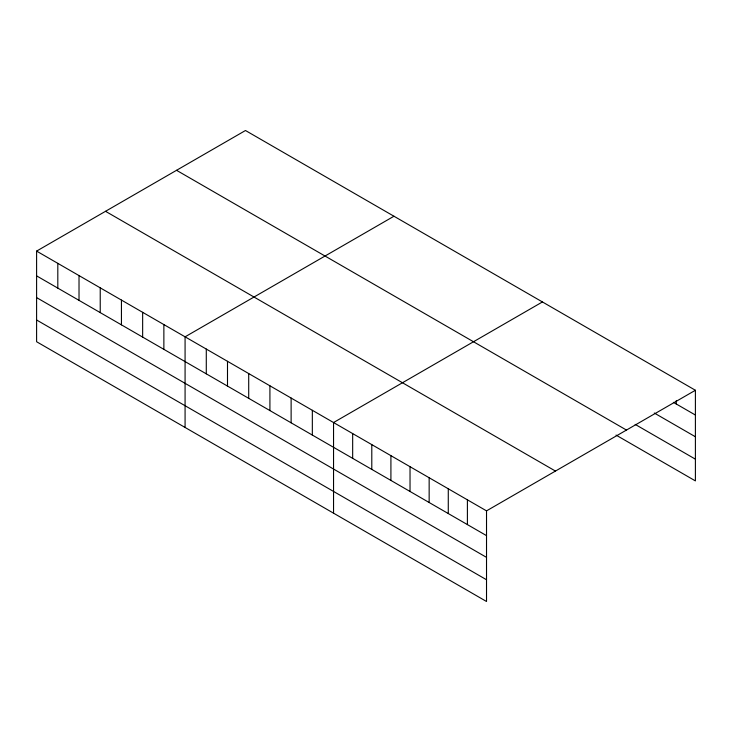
<?xml version="1.0" encoding="UTF-8"?>
<svg xmlns="http://www.w3.org/2000/svg" width="732" height="732" viewBox="0 0 732 732"><rect width="100%" height="100%" fill="white"/><g stroke="black" fill="none" stroke-linecap="round" stroke-linejoin="round"><path stroke-width="1.1" d="M486.524 557.363L486.524 510.863L36.6 251.103L36.6 341.734L486.524 601.494L486.524 557.363L36.6 297.604M616.042 435.083L695.4 480.897L695.4 390.266L245.476 130.506L36.6 251.103M393.953 216.233L185.077 336.83L185.077 427.451M542.43 301.95L333.545 422.547L333.545 513.169M486.524 510.863L695.4 390.266M673.413 402.344L695.4 415.035M654.289 413.031L695.4 436.766M635.166 424.386L695.4 459.165M176.549 170.309L626.473 430.068M105.527 211.31L555.451 471.069M36.6 275.873L486.524 535.632M36.6 319.994L486.524 579.753M676.277 400.624L676.277 404M467.4 499.828L467.4 524.597M448.277 488.784L448.277 513.553M429.153 477.749L429.153 502.509M410.03 466.705L410.03 491.474M390.915 455.67L390.915 480.43M371.792 444.626L371.792 469.395M352.668 433.591L352.668 458.351M312.335 410.304L312.335 435.073M291.126 398.052L291.126 422.822M269.916 385.81L269.916 410.579M248.706 373.567L248.706 398.336M227.496 361.315L227.496 386.084M206.287 349.072L206.287 373.842M163.867 324.578L163.867 349.347M142.649 312.335L142.649 337.104M121.439 300.093L121.439 324.852M100.229 287.841L100.229 312.61M79.019 275.598L79.019 300.367M57.81 263.355L57.81 288.115"/></g></svg>
